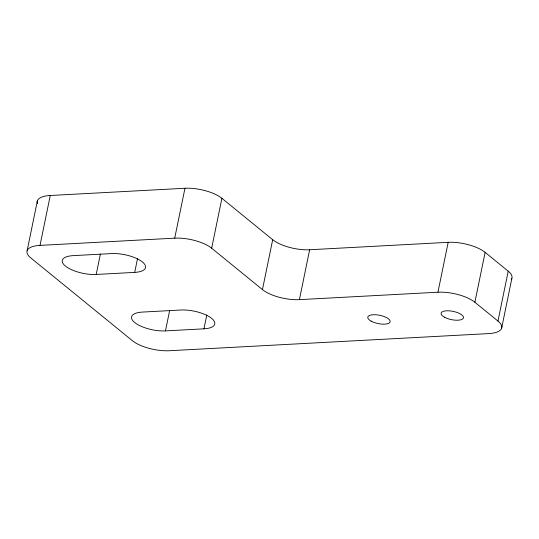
<?xml version="1.0" encoding="UTF-8"?>
<svg xmlns="http://www.w3.org/2000/svg" width="539" height="539" viewBox="0 0 539 539"><rect width="100%" height="100%" fill="white"/><g stroke="black" fill="none" stroke-linecap="round" stroke-linejoin="round"><path stroke-width="0.81" d="M27.118 250.783L37.366 200.892M508.216 271.178L497.975 321.076A27.408 10.133 11.6 0 1 488.738 333.601L169.313 350.734A27.408 10.133 11.6 0 1 132.365 340.688L30.784 257.911A27.408 10.133 11.6 0 1 40.021 245.386L50.262 195.489L184.958 188.266A27.408 10.133 11.6 0 1 221.906 198.312L272.694 239.7A27.408 10.133 11.6 0 0 309.642 249.752L448.185 242.321A27.408 10.133 11.6 0 1 485.127 252.367L508.216 271.178A27.408 10.133 11.6 0 1 511.248 279.525M96.205 274.452L134.689 272.39A22.84 8.449 11.6 0 0 142.39 261.947A22.84 8.449 11.6 0 0 111.6 253.579L73.115 255.641A22.84 8.449 11.6 0 0 65.414 266.077A22.84 8.449 11.6 0 0 96.205 274.452L100.402 254.004M134.689 272.39L137.546 258.484M40.021 245.386L174.717 238.157L184.958 188.266M165.466 330.892L203.951 328.824A22.84 8.449 11.6 0 0 211.652 318.387A22.84 8.449 11.6 0 0 180.861 310.013L142.377 312.081A22.84 8.449 11.6 0 0 134.683 322.517A22.84 8.449 11.6 0 0 165.466 330.892L169.664 310.444M497.975 321.076L474.886 302.264A27.408 10.133 11.6 0 0 437.944 292.212L299.401 299.644A27.408 10.133 11.6 0 1 262.453 289.598L211.665 248.209L221.906 198.312M203.951 328.824L206.808 314.917M262.453 289.598L272.694 239.7M299.401 299.644L309.642 249.752M437.944 292.212L448.185 242.321M474.886 302.264L485.127 252.367M501.634 328.204L511.882 278.306M174.717 238.157A27.408 10.133 11.6 0 1 211.665 248.209M37.481 203.601A27.408 10.133 11.6 0 1 50.262 195.489M371.169 321.156A11.42 4.224 11.6 0 0 389.852 322.396A11.42 4.224 11.6 0 0 375.878 314.763A11.42 4.224 11.6 0 0 371.169 321.156M444.48 317.222A11.42 4.224 11.6 0 0 463.163 318.468A11.42 4.224 11.6 0 0 449.196 310.828A11.42 4.224 11.6 0 0 444.48 317.222"/></g></svg>
